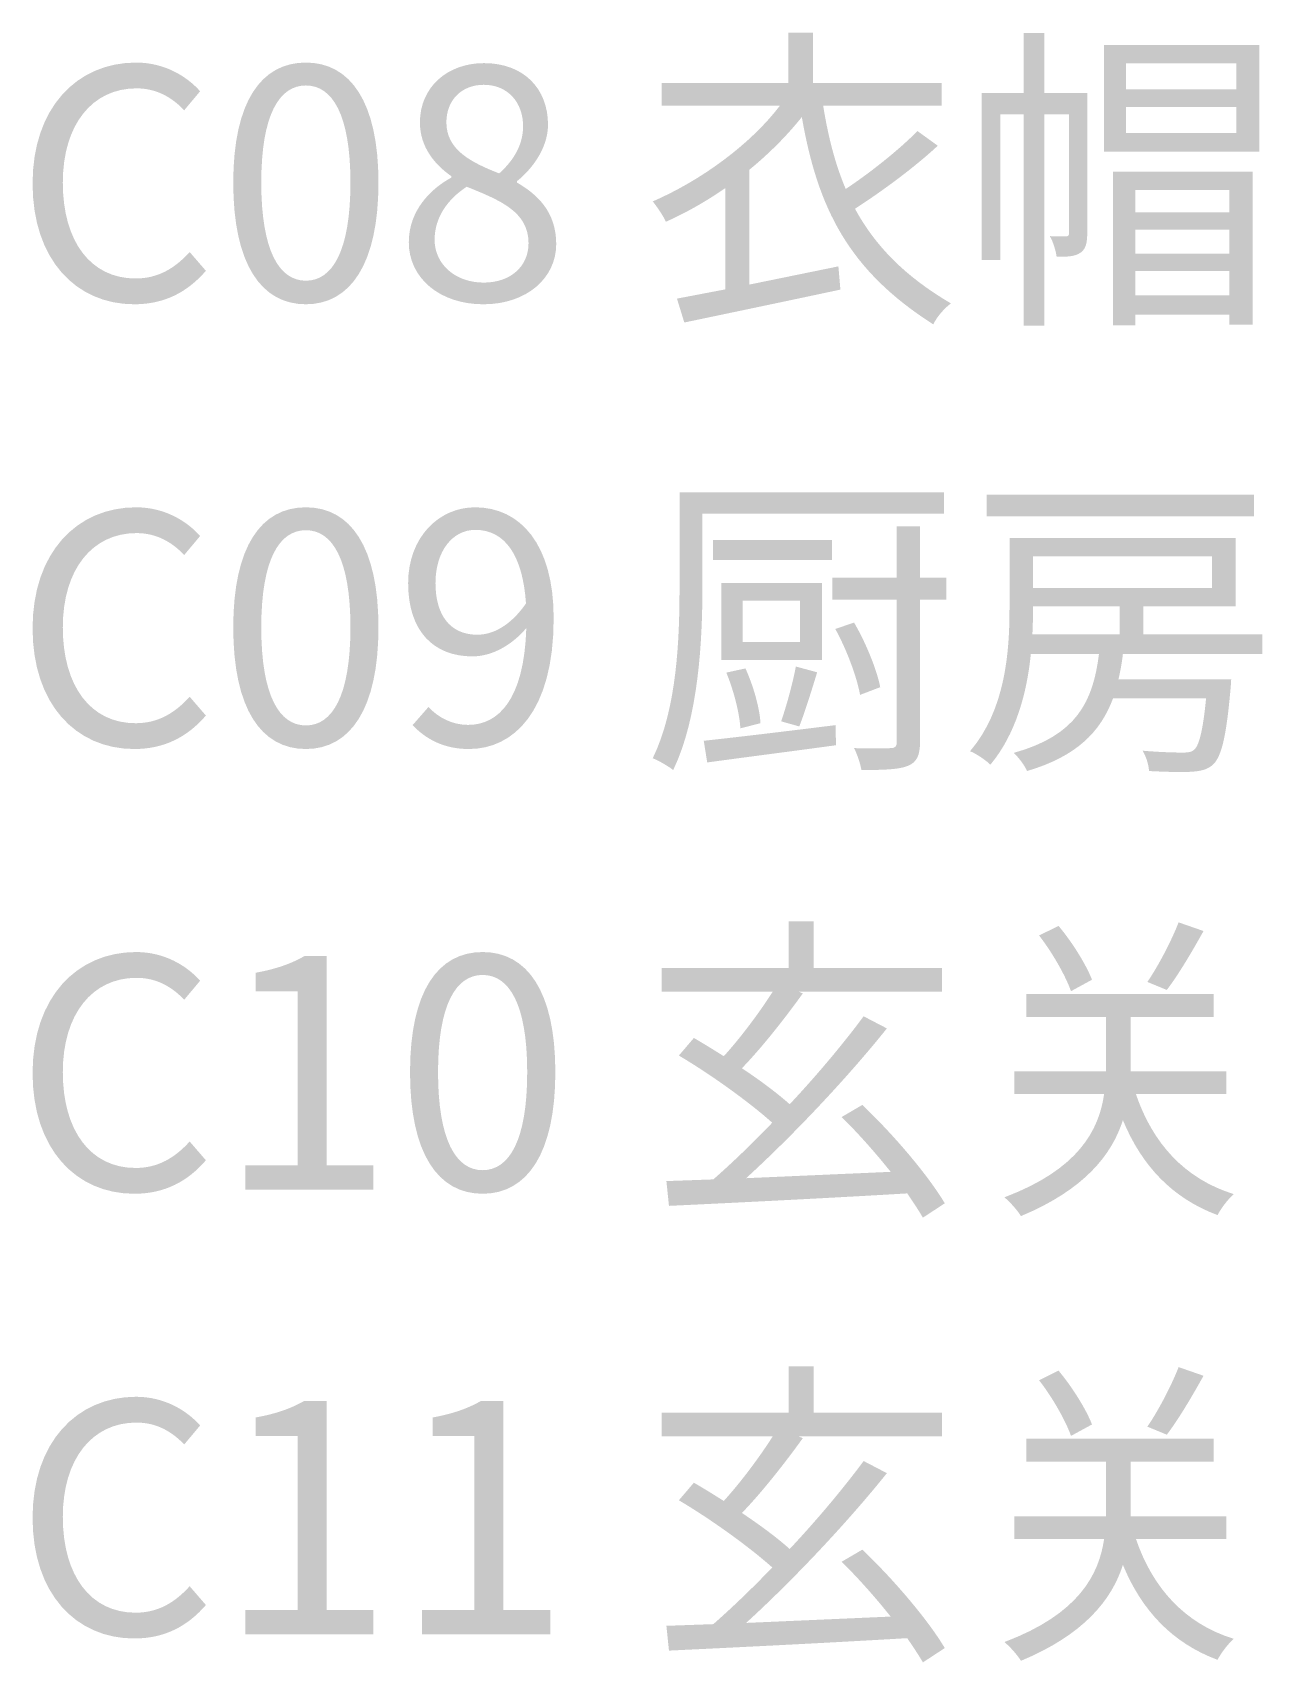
# Model space of a CAD drawing. Header units: millimetres. Extents: x -4600 to 229000, y -4300 to 19460.
# Drawn here: x 98217 to 99323, y 10970 to 12436 of the extents above; entities that cross this region are included whole.
import ezdxf

# ---------------------------------------------------------------- set-up
doc = ezdxf.new("R2010")
doc.units = ezdxf.units.MM
doc.header["$LTSCALE"] = 100
doc.layers.add('A-NOTE', color=7, linetype='Continuous', lineweight=18)

# ---------------------------------------------------------------- blocks, each defined once
blk = doc.blocks.new('A03_SHEET')
at = {"layer": 'A-NOTE'}
h = blk.add_hatch(color=256, dxfattribs=at)
edge = h.paths.add_edge_path()
edge.add_line((18896.5, 12435.7), (18896.5, 12390.4))
edge.add_line((18896.5, 12390.4), (18782.4, 12390.4))
edge.add_line((18782.4, 12390.4), (18782.4, 12369.8))
edge.add_line((18782.4, 12369.8), (18888.7, 12369.8))
edge.add_spline(control_points=[(18888.7, 12369.8), (18862.7, 12335.7), (18819.1, 12303.3), (18774.4, 12283.8)], knot_values=[0, 0, 0, 0, 1, 1, 1, 1], degree=3, periodic=0)
edge.add_spline(control_points=[(18774.4, 12283.8), (18777.9, 12279.5), (18783.9, 12270.9), (18786.2, 12265.5)], knot_values=[0, 0, 0, 0, 1, 1, 1, 1], degree=3, periodic=0)
edge.add_spline(control_points=[(18786.2, 12265.5), (18804.8, 12273.8), (18822.8, 12284.1), (18839.7, 12295.8)], knot_values=[0, 0, 0, 0, 1, 1, 1, 1], degree=3, periodic=0)
edge.add_line((18839.7, 12295.8), (18839.7, 12204.7))
edge.add_line((18839.7, 12204.7), (18796.2, 12196.4))
edge.add_line((18796.2, 12196.4), (18802.8, 12174.9))
edge.add_spline(control_points=[(18802.8, 12174.9), (18840, 12182.7), (18893.6, 12193.9), (18943.2, 12204.5)], knot_values=[0, 0, 0, 0, 1, 1, 1, 1], degree=3, periodic=0)
edge.add_line((18943.2, 12204.5), (18941.4, 12225.4))
edge.add_line((18941.4, 12225.4), (18861.2, 12209))
edge.add_line((18861.2, 12209), (18861.2, 12312.2))
edge.add_spline(control_points=[(18861.2, 12312.2), (18879, 12326.8), (18895, 12342.8), (18908.5, 12359.7)], knot_values=[0, 0, 0, 0, 1, 1, 1, 1], degree=3, periodic=0)
edge.add_spline(control_points=[(18908.5, 12359.7), (18922.8, 12277.8), (18950.3, 12221.9), (19026.8, 12173.2)], knot_values=[0, 0, 0, 0, 1, 1, 1, 1], degree=3, periodic=0)
edge.add_spline(control_points=[(19026.8, 12173.2), (19029.7, 12179.8), (19036.8, 12187.8), (19042.6, 12192.1)], knot_values=[0, 0, 0, 0, 1, 1, 1, 1], degree=3, periodic=0)
edge.add_spline(control_points=[(19042.6, 12192.1), (19001, 12216.5), (18974.4, 12244), (18956.3, 12277.2)], knot_values=[0, 0, 0, 0, 1, 1, 1, 1], degree=3, periodic=0)
edge.add_spline(control_points=[(18956.3, 12277.2), (18979.8, 12292.4), (19009.3, 12313.9), (19030.8, 12333.9)], knot_values=[0, 0, 0, 0, 1, 1, 1, 1], degree=3, periodic=0)
edge.add_line((19030.8, 12333.9), (19012.5, 12347.1))
edge.add_spline(control_points=[(19012.5, 12347.1), (18996.2, 12330.5), (18970.4, 12309.9), (18948, 12295)], knot_values=[0, 0, 0, 0, 1, 1, 1, 1], degree=3, periodic=0)
edge.add_spline(control_points=[(18948, 12295), (18938.6, 12317), (18932.3, 12341.7), (18927.7, 12369.8)], knot_values=[0, 0, 0, 0, 1, 1, 1, 1], degree=3, periodic=0)
edge.add_line((18927.7, 12369.8), (19034.3, 12369.8))
edge.add_line((19034.3, 12369.8), (19034.3, 12390.4))
edge.add_line((19034.3, 12390.4), (18918.5, 12390.4))
edge.add_line((18918.5, 12390.4), (18918.5, 12435.7))
edge.add_line((18918.5, 12435.7), (18896.5, 12435.7))
h = blk.add_hatch(color=256, dxfattribs=at)
edge = h.paths.add_edge_path()
edge.add_line((19070.4, 12381.2), (19070.4, 12231.1))
edge.add_line((19070.4, 12231.1), (19087, 12231.1))
edge.add_line((19087, 12231.1), (19087, 12362))
edge.add_line((19087, 12362), (19107.9, 12362))
edge.add_line((19107.9, 12362), (19107.9, 12172.1))
edge.add_line((19107.9, 12172.1), (19126.5, 12172.1))
edge.add_line((19126.5, 12172.1), (19126.5, 12362))
edge.add_line((19126.5, 12362), (19148.9, 12362))
edge.add_line((19148.9, 12362), (19148.9, 12255.5))
edge.add_spline(control_points=[(19148.9, 12255.5), (19148.9, 12253.2), (19148.3, 12252.6), (19146.3, 12252.3)], knot_values=[0, 0, 0, 0, 1, 1, 1, 1], degree=3, periodic=0)
edge.add_spline(control_points=[(19146.3, 12252.3), (19144, 12252.3), (19138.8, 12252.3), (19131.7, 12252.6)], knot_values=[0, 0, 0, 0, 1, 1, 1, 1], degree=3, periodic=0)
edge.add_spline(control_points=[(19131.7, 12252.6), (19134.5, 12247.4), (19137.1, 12239.1), (19137.7, 12234)], knot_values=[0, 0, 0, 0, 1, 1, 1, 1], degree=3, periodic=0)
edge.add_spline(control_points=[(19137.7, 12234), (19147.4, 12234), (19154, 12234.2), (19159.2, 12237.7)], knot_values=[0, 0, 0, 0, 1, 1, 1, 1], degree=3, periodic=0)
edge.add_spline(control_points=[(19159.2, 12237.7), (19164.1, 12241.1), (19165.2, 12247.1), (19165.2, 12254.9)], knot_values=[0, 0, 0, 0, 1, 1, 1, 1], degree=3, periodic=0)
edge.add_line((19165.2, 12254.9), (19165.2, 12381.2))
edge.add_line((19165.2, 12381.2), (19126.5, 12381.2))
edge.add_line((19126.5, 12381.2), (19126.5, 12435.4))
edge.add_line((19126.5, 12435.4), (19107.9, 12435.4))
edge.add_line((19107.9, 12435.4), (19107.9, 12381.2))
edge.add_line((19107.9, 12381.2), (19070.4, 12381.2))
h = blk.add_hatch(color=256, dxfattribs=at)
h.paths.add_polyline_path([(19180.4, 12424.5), (19180.4, 12328.5), (19319.9, 12328.5), (19319.9, 12424.5), (19180.4, 12424.5)])
h.paths.add_polyline_path([(19200.2, 12407.9), (19299.3, 12407.9), (19299.3, 12384.7), (19200.2, 12384.7), (19200.2, 12407.9)], flags=0)
h.paths.add_polyline_path([(19200.2, 12368.6), (19299.3, 12368.6), (19299.3, 12345.4), (19200.2, 12345.4), (19200.2, 12368.6)], flags=0)
h = blk.add_hatch(color=256, dxfattribs=at)
edge = h.paths.add_edge_path()
edge.add_spline(control_points=[(18308, 12191.3), (18335.2, 12191.3), (18355.9, 12202.2), (18372.5, 12221.4)], knot_values=[0, 0, 0, 0, 1, 1, 1, 1], degree=3, periodic=0)
edge.add_line((18372.5, 12221.4), (18357.9, 12238.3))
edge.add_spline(control_points=[(18357.9, 12238.3), (18344.4, 12223.4), (18329.2, 12214.5), (18309.2, 12214.5), (18269, 12214.5), (18243.8, 12247.7), (18243.8, 12300.7), (18243.8, 12353.1), (18270.5, 12385.5), (18310, 12385.5), (18328.1, 12385.5), (18341.8, 12377.5), (18353, 12365.8)], knot_values=[0, 0, 0, 0, 1, 1, 1, 2, 2, 2, 3, 3, 3, 4, 4, 4, 4], degree=3, periodic=0)
edge.add_line((18353, 12365.8), (18367.3, 12382.9))
edge.add_spline(control_points=[(18367.3, 12382.9), (18355.3, 12396.4), (18335.2, 12408.7), (18309.7, 12408.7), (18256.4, 12408.7), (18216.6, 12367.8), (18216.6, 12299.9), (18216.6, 12231.7), (18255.6, 12191.3), (18308, 12191.3)], knot_values=[0, 0, 0, 0, 1, 1, 1, 2, 2, 2, 3, 3, 3, 3], degree=3, periodic=0)
h = blk.add_hatch(color=256, dxfattribs=at)
edge = h.paths.add_edge_path()
edge.add_spline(control_points=[(18462.4, 12191.3), (18502.3, 12191.3), (18527.7, 12227.4), (18527.7, 12300.7), (18527.7, 12373.5), (18502.3, 12408.7), (18462.4, 12408.7), (18422.3, 12408.7), (18397.1, 12373.5), (18397.1, 12300.7), (18397.1, 12227.4), (18422.3, 12191.3), (18462.4, 12191.3)], knot_values=[0, 0, 0, 0, 1, 1, 1, 2, 2, 2, 3, 3, 3, 4, 4, 4, 4], degree=3, periodic=0)
edge = h.paths.add_edge_path(flags=0)
edge.add_spline(control_points=[(18462.4, 12212.5), (18438.6, 12212.5), (18422.3, 12239.1), (18422.3, 12300.7), (18422.3, 12362), (18438.6, 12388.1), (18462.4, 12388.1), (18486.2, 12388.1), (18502.5, 12362), (18502.5, 12300.7), (18502.5, 12239.1), (18486.2, 12212.5), (18462.4, 12212.5)], knot_values=[0, 0, 0, 0, 1, 1, 1, 2, 2, 2, 3, 3, 3, 4, 4, 4, 4], degree=3, periodic=0)
h = blk.add_hatch(color=256, dxfattribs=at)
edge = h.paths.add_edge_path()
edge.add_spline(control_points=[(18622, 12191.3), (18661.3, 12191.3), (18687.6, 12215.1), (18687.6, 12245.4), (18687.6, 12274.4), (18670.7, 12290.1), (18652.4, 12300.7)], knot_values=[0, 0, 0, 0, 1, 1, 1, 2, 2, 2, 2], degree=3, periodic=0)
edge.add_line((18652.4, 12300.7), (18652.4, 12302.1))
edge.add_spline(control_points=[(18652.4, 12302.1), (18664.7, 12311.9), (18680.2, 12330.8), (18680.2, 12352.9), (18680.2, 12385.2), (18658.4, 12408.2), (18622.6, 12408.2), (18589.9, 12408.2), (18565, 12386.7), (18565, 12354.9), (18565, 12332.8), (18578.2, 12317), (18593.4, 12306.4)], knot_values=[0, 0, 0, 0, 1, 1, 1, 2, 2, 2, 3, 3, 3, 4, 4, 4, 4], degree=3, periodic=0)
edge.add_line((18593.4, 12306.4), (18593.4, 12305.3))
edge.add_spline(control_points=[(18593.4, 12305.3), (18574.2, 12295), (18555, 12275.2), (18555, 12247.1), (18555, 12214.8), (18583, 12191.3), (18622, 12191.3)], knot_values=[0, 0, 0, 0, 1, 1, 1, 2, 2, 2, 2], degree=3, periodic=0)
edge = h.paths.add_edge_path(flags=0)
edge.add_spline(control_points=[(18622.3, 12210.8), (18597.1, 12210.8), (18578.2, 12227.1), (18578.2, 12249.4), (18578.2, 12269.5), (18590.2, 12286.1), (18607.1, 12297)], knot_values=[0, 0, 0, 0, 1, 1, 1, 2, 2, 2, 2], degree=3, periodic=0)
edge.add_spline(control_points=[(18607.1, 12297), (18636.9, 12285), (18662.7, 12274.6), (18662.7, 12246.3), (18662.7, 12225.4), (18646.6, 12210.8), (18622.3, 12210.8)], knot_values=[0, 0, 0, 0, 1, 1, 1, 2, 2, 2, 2], degree=3, periodic=0)
edge = h.paths.add_edge_path(flags=0)
edge.add_spline(control_points=[(18636.3, 12309), (18611.4, 12318.8), (18588.8, 12329.9), (18588.8, 12354.9), (18588.8, 12375.2), (18602.8, 12388.7), (18622.3, 12388.7), (18644.6, 12388.7), (18657.8, 12372.3), (18657.8, 12351.4), (18657.8, 12336), (18650.4, 12321.6), (18636.3, 12309)], knot_values=[0, 0, 0, 0, 1, 1, 1, 2, 2, 2, 3, 3, 3, 4, 4, 4, 4], degree=3, periodic=0)
h = blk.add_hatch(color=256, dxfattribs=at)
h.paths.add_polyline_path([(19188.4, 12310.5), (19188.4, 12172.4), (19208.5, 12172.4), (19208.5, 12182.1), (19293, 12182.1), (19293, 12172.9), (19313.9, 12172.9), (19313.9, 12310.5), (19188.4, 12310.5)])
h.paths.add_polyline_path([(19208.5, 12221.1), (19293, 12221.1), (19293, 12199.3), (19208.5, 12199.3), (19208.5, 12221.1)], flags=0)
h.paths.add_polyline_path([(19208.5, 12258.3), (19293, 12258.3), (19293, 12236.8), (19208.5, 12236.8), (19208.5, 12258.3)], flags=0)
h.paths.add_polyline_path([(19208.5, 12274.1), (19208.5, 12294.1), (19293, 12294.1), (19293, 12274.1), (19208.5, 12274.1)], flags=0)
h = blk.add_hatch(color=256, dxfattribs=at)
edge = h.paths.add_edge_path()
edge.add_line((18798.5, 12022.2), (18798.5, 11937.1))
edge.add_spline(control_points=[(18798.5, 11937.1), (18798.5, 11891.8), (18796.5, 11828.2), (18774.4, 11783)], knot_values=[0, 0, 0, 0, 1, 1, 1, 1], degree=3, periodic=0)
edge.add_spline(control_points=[(18774.4, 11783), (18779.6, 11781), (18789, 11775.5), (18792.8, 11772.4)], knot_values=[0, 0, 0, 0, 1, 1, 1, 1], degree=3, periodic=0)
edge.add_spline(control_points=[(18792.8, 11772.4), (18815.7, 11819.6), (18819.1, 11889.5), (18819.1, 11937.1)], knot_values=[0, 0, 0, 0, 1, 1, 1, 1], degree=3, periodic=0)
edge.add_line((18819.1, 11937.1), (18819.1, 12003))
edge.add_line((18819.1, 12003), (19036.3, 12003))
edge.add_line((19036.3, 12003), (19036.3, 12022.2))
edge.add_line((19036.3, 12022.2), (18798.5, 12022.2))
edge = h.paths.add_edge_path(flags=0)
edge.add_line((18993.9, 11991.5), (18993.9, 11945.4))
edge.add_line((18993.9, 11945.4), (18936, 11945.4))
edge.add_line((18936, 11945.4), (18936, 11925.6))
edge.add_line((18936, 11925.6), (18993.9, 11925.6))
edge.add_line((18993.9, 11925.6), (18993.9, 11797.6))
edge.add_spline(control_points=[(18993.9, 11797.6), (18993.9, 11793.6), (18992.7, 11792.1), (18988.4, 11792.1)], knot_values=[0, 0, 0, 0, 1, 1, 1, 1], degree=3, periodic=0)
edge.add_spline(control_points=[(18988.4, 11792.1), (18984.1, 11791.8), (18970.4, 11791.8), (18955.5, 11792.1)], knot_values=[0, 0, 0, 0, 1, 1, 1, 1], degree=3, periodic=0)
edge.add_spline(control_points=[(18955.5, 11792.1), (18958.3, 11786.7), (18961.2, 11777.8), (18962.1, 11772.4)], knot_values=[0, 0, 0, 0, 1, 1, 1, 1], degree=3, periodic=0)
edge.add_spline(control_points=[(18962.1, 11772.4), (18982.7, 11772.4), (18995.9, 11772.9), (19003.9, 11776.1)], knot_values=[0, 0, 0, 0, 1, 1, 1, 1], degree=3, periodic=0)
edge.add_spline(control_points=[(19003.9, 11776.1), (19011.9, 11779.5), (19014.8, 11785.3), (19014.8, 11797.6)], knot_values=[0, 0, 0, 0, 1, 1, 1, 1], degree=3, periodic=0)
edge.add_line((19014.8, 11797.6), (19014.8, 11925.6))
edge.add_line((19014.8, 11925.6), (19038.6, 11925.6))
edge.add_line((19038.6, 11925.6), (19038.6, 11945.4))
edge.add_line((19038.6, 11945.4), (19014.8, 11945.4))
edge.add_line((19014.8, 11945.4), (19014.8, 11991.5))
edge.add_line((19014.8, 11991.5), (18993.9, 11991.5))
edge = h.paths.add_edge_path(flags=0)
edge.add_spline(control_points=[(18938.6, 11899.3), (18948.9, 11880.7), (18958.1, 11855.7), (18960.9, 11840)], knot_values=[0, 0, 0, 0, 1, 1, 1, 1], degree=3, periodic=0)
edge.add_line((18960.9, 11840), (18979, 11846.9))
edge.add_spline(control_points=[(18979, 11846.9), (18976.1, 11862.3), (18966.1, 11887), (18955.5, 11905)], knot_values=[0, 0, 0, 0, 1, 1, 1, 1], degree=3, periodic=0)
edge.add_line((18955.5, 11905), (18938.6, 11899.3))
h.paths.add_polyline_path([(18836, 11940.5), (18836, 11871.5), (18926.5, 11871.5), (18926.5, 11940.5), (18836, 11940.5)], flags=0)
h.paths.add_polyline_path([(18855.2, 11924.8), (18906.8, 11924.8), (18906.8, 11887.5), (18855.2, 11887.5), (18855.2, 11924.8)], flags=0)
edge = h.paths.add_edge_path(flags=0)
edge.add_line((18820.3, 11798.7), (18823.4, 11779.2))
edge.add_spline(control_points=[(18823.4, 11779.2), (18854.4, 11783.5), (18897.6, 11789), (18939.2, 11794.7)], knot_values=[0, 0, 0, 0, 1, 1, 1, 1], degree=3, periodic=0)
edge.add_line((18939.2, 11794.7), (18938.9, 11812.8))
edge.add_spline(control_points=[(18938.9, 11812.8), (18895, 11807.3), (18849.8, 11801.9), (18820.3, 11798.7)], knot_values=[0, 0, 0, 0, 1, 1, 1, 1], degree=3, periodic=0)
h.paths.add_polyline_path([(18828.6, 11979.2), (18828.6, 11961.2), (18935.7, 11961.2), (18935.7, 11979.2), (18828.6, 11979.2)], flags=0)
edge = h.paths.add_edge_path(flags=0)
edge.add_spline(control_points=[(18903.1, 11865.5), (18900.5, 11850.9), (18894.5, 11829.4), (18889.9, 11816.2)], knot_values=[0, 0, 0, 0, 1, 1, 1, 1], degree=3, periodic=0)
edge.add_line((18889.9, 11816.2), (18906.2, 11811.6))
edge.add_spline(control_points=[(18906.2, 11811.6), (18911.1, 11823.9), (18917.1, 11843.4), (18922.3, 11860.3)], knot_values=[0, 0, 0, 0, 1, 1, 1, 1], degree=3, periodic=0)
edge.add_line((18922.3, 11860.3), (18903.1, 11865.5))
edge = h.paths.add_edge_path(flags=0)
edge.add_spline(control_points=[(18840.6, 11860), (18847.2, 11844), (18852.6, 11823.1), (18853.2, 11809.9)], knot_values=[0, 0, 0, 0, 1, 1, 1, 1], degree=3, periodic=0)
edge.add_line((18853.2, 11809.9), (18871.3, 11814.5))
edge.add_spline(control_points=[(18871.3, 11814.5), (18870.7, 11827.7), (18865, 11848), (18857.8, 11863.8)], knot_values=[0, 0, 0, 0, 1, 1, 1, 1], degree=3, periodic=0)
edge.add_line((18857.8, 11863.8), (18840.6, 11860))
blk.add_hatch(color=256, dxfattribs=at).paths.add_polyline_path([(19074.7, 12020.2), (19074.7, 12000.7), (19315.3, 12000.7), (19315.3, 12020.2), (19074.7, 12020.2)])
h = blk.add_hatch(color=256, dxfattribs=at)
edge = h.paths.add_edge_path()
edge.add_spline(control_points=[(18308, 11791.3), (18335.2, 11791.3), (18355.9, 11802.2), (18372.5, 11821.4)], knot_values=[0, 0, 0, 0, 1, 1, 1, 1], degree=3, periodic=0)
edge.add_line((18372.5, 11821.4), (18357.9, 11838.3))
edge.add_spline(control_points=[(18357.9, 11838.3), (18344.4, 11823.4), (18329.2, 11814.5), (18309.2, 11814.5), (18269, 11814.5), (18243.8, 11847.7), (18243.8, 11900.7), (18243.8, 11953.1), (18270.5, 11985.5), (18310, 11985.5), (18328.1, 11985.5), (18341.8, 11977.5), (18353, 11965.8)], knot_values=[0, 0, 0, 0, 1, 1, 1, 2, 2, 2, 3, 3, 3, 4, 4, 4, 4], degree=3, periodic=0)
edge.add_line((18353, 11965.8), (18367.3, 11982.9))
edge.add_spline(control_points=[(18367.3, 11982.9), (18355.3, 11996.4), (18335.2, 12008.7), (18309.7, 12008.7), (18256.4, 12008.7), (18216.6, 11967.8), (18216.6, 11899.9), (18216.6, 11831.7), (18255.6, 11791.3), (18308, 11791.3)], knot_values=[0, 0, 0, 0, 1, 1, 1, 2, 2, 2, 3, 3, 3, 3], degree=3, periodic=0)
h = blk.add_hatch(color=256, dxfattribs=at)
edge = h.paths.add_edge_path()
edge.add_spline(control_points=[(18462.4, 11791.3), (18502.3, 11791.3), (18527.7, 11827.4), (18527.7, 11900.7), (18527.7, 11973.5), (18502.3, 12008.7), (18462.4, 12008.7), (18422.3, 12008.7), (18397.1, 11973.5), (18397.1, 11900.7), (18397.1, 11827.4), (18422.3, 11791.3), (18462.4, 11791.3)], knot_values=[0, 0, 0, 0, 1, 1, 1, 2, 2, 2, 3, 3, 3, 4, 4, 4, 4], degree=3, periodic=0)
edge = h.paths.add_edge_path(flags=0)
edge.add_spline(control_points=[(18462.4, 11812.5), (18438.6, 11812.5), (18422.3, 11839.1), (18422.3, 11900.7), (18422.3, 11962), (18438.6, 11988.1), (18462.4, 11988.1), (18486.2, 11988.1), (18502.5, 11962), (18502.5, 11900.7), (18502.5, 11839.1), (18486.2, 11812.5), (18462.4, 11812.5)], knot_values=[0, 0, 0, 0, 1, 1, 1, 2, 2, 2, 3, 3, 3, 4, 4, 4, 4], degree=3, periodic=0)
h = blk.add_hatch(color=256, dxfattribs=at)
edge = h.paths.add_edge_path()
edge.add_spline(control_points=[(18609.1, 11791.3), (18648.4, 11791.3), (18685.3, 11823.9), (18685.3, 11909), (18685.3, 11975.8), (18655, 12008.7), (18614.6, 12008.7), (18581.9, 12008.7), (18554.4, 11981.5), (18554.4, 11940.5), (18554.4, 11897.3), (18577.3, 11874.6), (18612.3, 11874.6), (18629.7, 11874.6), (18647.8, 11884.7), (18660.7, 11900.1)], knot_values=[0, 0, 0, 0, 1, 1, 1, 2, 2, 2, 3, 3, 3, 4, 4, 4, 5, 5, 5, 5], degree=3, periodic=0)
edge.add_spline(control_points=[(18660.7, 11900.1), (18658.7, 11835.1), (18635.2, 11813), (18608.3, 11813), (18594.5, 11813), (18581.9, 11819.1), (18572.7, 11829.1)], knot_values=[0, 0, 0, 0, 1, 1, 1, 2, 2, 2, 2], degree=3, periodic=0)
edge.add_line((18572.7, 11829.1), (18558.4, 11812.8))
edge.add_spline(control_points=[(18558.4, 11812.8), (18570.2, 11800.4), (18586.2, 11791.3), (18609.1, 11791.3)], knot_values=[0, 0, 0, 0, 1, 1, 1, 1], degree=3, periodic=0)
edge = h.paths.add_edge_path(flags=0)
edge.add_spline(control_points=[(18660.4, 11922.2), (18646.4, 11902.1), (18630.6, 11894.1), (18616.6, 11894.1), (18591.6, 11894.1), (18579, 11912.5), (18579, 11940.5), (18579, 11969.5), (18594.5, 11988.4), (18614.8, 11988.4), (18641.5, 11988.4), (18657.5, 11965.5), (18660.4, 11922.2)], knot_values=[0, 0, 0, 0, 1, 1, 1, 2, 2, 2, 3, 3, 3, 4, 4, 4, 4], degree=3, periodic=0)
h = blk.add_hatch(color=256, dxfattribs=at)
edge = h.paths.add_edge_path()
edge.add_line((19095.3, 11981.2), (19095.3, 11917.3))
edge.add_spline(control_points=[(19095.3, 11917.3), (19095.3, 11878.7), (19091.6, 11826.5), (19059.8, 11789.3)], knot_values=[0, 0, 0, 0, 1, 1, 1, 1], degree=3, periodic=0)
edge.add_spline(control_points=[(19059.8, 11789.3), (19065.2, 11787.3), (19074.4, 11781), (19078.1, 11777.2)], knot_values=[0, 0, 0, 0, 1, 1, 1, 1], degree=3, periodic=0)
edge.add_spline(control_points=[(19078.1, 11777.2), (19101.3, 11805), (19111.1, 11842.6), (19114.5, 11876.9)], knot_values=[0, 0, 0, 0, 1, 1, 1, 1], degree=3, periodic=0)
edge.add_line((19114.5, 11876.9), (19175.8, 11876.9))
edge.add_spline(control_points=[(19175.8, 11876.9), (19170.4, 11834.2), (19156, 11803.6), (19099, 11787.8)], knot_values=[0, 0, 0, 0, 1, 1, 1, 1], degree=3, periodic=0)
edge.add_spline(control_points=[(19099, 11787.8), (19103.3, 11784.1), (19109, 11776.4), (19111.1, 11771.5)], knot_values=[0, 0, 0, 0, 1, 1, 1, 1], degree=3, periodic=0)
edge.add_spline(control_points=[(19111.1, 11771.5), (19155.7, 11784.7), (19177.2, 11806.7), (19188.4, 11836.8)], knot_values=[0, 0, 0, 0, 1, 1, 1, 1], degree=3, periodic=0)
edge.add_line((19188.4, 11836.8), (19272.1, 11836.8))
edge.add_spline(control_points=[(19272.1, 11836.8), (19269.2, 11807.3), (19265.8, 11794.7), (19261.5, 11790.7)], knot_values=[0, 0, 0, 0, 1, 1, 1, 1], degree=3, periodic=0)
edge.add_spline(control_points=[(19261.5, 11790.7), (19258.9, 11788.4), (19256, 11788.1), (19250.9, 11788.1), (19245.4, 11788.1), (19230.5, 11788.4), (19215, 11789.8)], knot_values=[0, 0, 0, 0, 1, 1, 1, 2, 2, 2, 2], degree=3, periodic=0)
edge.add_spline(control_points=[(19215, 11789.8), (19218.2, 11784.7), (19220.5, 11777), (19220.8, 11771.5)], knot_values=[0, 0, 0, 0, 1, 1, 1, 1], degree=3, periodic=0)
edge.add_spline(control_points=[(19220.8, 11771.5), (19236.8, 11770.6), (19252.3, 11770.4), (19259.7, 11770.9), (19268, 11771.5), (19273.8, 11772.9), (19278.9, 11777.8)], knot_values=[0, 0, 0, 0, 1, 1, 1, 2, 2, 2, 2], degree=3, periodic=0)
edge.add_spline(control_points=[(19278.9, 11777.8), (19286.1, 11785.3), (19290.4, 11803), (19294.1, 11845.4)], knot_values=[0, 0, 0, 0, 1, 1, 1, 1], degree=3, periodic=0)
edge.add_spline(control_points=[(19294.1, 11845.4), (19294.4, 11848), (19294.7, 11854), (19294.7, 11854)], knot_values=[0, 0, 0, 0, 1, 1, 1, 1], degree=3, periodic=0)
edge.add_line((19294.7, 11854), (19193.3, 11854))
edge.add_spline(control_points=[(19193.3, 11854), (19195, 11861.2), (19196.4, 11868.9), (19197.3, 11876.9)], knot_values=[0, 0, 0, 0, 1, 1, 1, 1], degree=3, periodic=0)
edge.add_line((19197.3, 11876.9), (19322.8, 11876.9))
edge.add_line((19322.8, 11876.9), (19322.8, 11894.4))
edge.add_line((19322.8, 11894.4), (19215.6, 11894.4))
edge.add_line((19215.6, 11894.4), (19215.6, 11919.6))
edge.add_line((19215.6, 11919.6), (19298.7, 11919.6))
edge.add_line((19298.7, 11919.6), (19298.7, 11981.2))
edge.add_line((19298.7, 11981.2), (19095.3, 11981.2))
h.paths.add_polyline_path([(19116.5, 11964.6), (19277.5, 11964.6), (19277.5, 11936.2), (19116.5, 11936.2), (19116.5, 11964.6)], flags=0)
edge = h.paths.add_edge_path(flags=0)
edge.add_line((19116.5, 11919.6), (19194.4, 11919.6))
edge.add_line((19194.4, 11919.6), (19194.4, 11894.4))
edge.add_line((19194.4, 11894.4), (19115.9, 11894.4))
edge.add_spline(control_points=[(19115.9, 11894.4), (19116.2, 11902.4), (19116.5, 11909.9), (19116.5, 11917)], knot_values=[0, 0, 0, 0, 1, 1, 1, 1], degree=3, periodic=0)
edge.add_line((19116.5, 11917), (19116.5, 11919.6))
h = blk.add_hatch(color=256, dxfattribs=at)
edge = h.paths.add_edge_path()
edge.add_spline(control_points=[(18797.9, 11515.6), (18826, 11499), (18860.4, 11474.4), (18881.9, 11455.2)], knot_values=[0, 0, 0, 0, 1, 1, 1, 1], degree=3, periodic=0)
edge.add_spline(control_points=[(18881.9, 11455.2), (18863.8, 11436.3), (18845.5, 11418.8), (18828.9, 11404.2)], knot_values=[0, 0, 0, 0, 1, 1, 1, 1], degree=3, periodic=0)
edge.add_line((18828.9, 11404.2), (18786.7, 11402.7))
edge.add_line((18786.7, 11402.7), (18789, 11380.4))
edge.add_spline(control_points=[(18789, 11380.4), (18843.8, 11383), (18925.4, 11387), (19003.3, 11391.6)], knot_values=[0, 0, 0, 0, 1, 1, 1, 1], degree=3, periodic=0)
edge.add_spline(control_points=[(19003.3, 11391.6), (19008.8, 11383.5), (19013.6, 11376.4), (19017.4, 11369.8)], knot_values=[0, 0, 0, 0, 1, 1, 1, 1], degree=3, periodic=0)
edge.add_line((19017.4, 11369.8), (19037.1, 11382.7))
edge.add_spline(control_points=[(19037.1, 11382.7), (19022.5, 11407.3), (18991.6, 11444), (18962.9, 11471.2)], knot_values=[0, 0, 0, 0, 1, 1, 1, 1], degree=3, periodic=0)
edge.add_line((18962.9, 11471.2), (18944.3, 11460.3))
edge.add_spline(control_points=[(18944.3, 11460.3), (18958.9, 11446), (18974.7, 11428.2), (18988.4, 11411)], knot_values=[0, 0, 0, 0, 1, 1, 1, 1], degree=3, periodic=0)
edge.add_line((18988.4, 11411), (18858.4, 11405.3))
edge.add_spline(control_points=[(18858.4, 11405.3), (18900.2, 11443.4), (18949.5, 11495.6), (18985, 11540)], knot_values=[0, 0, 0, 0, 1, 1, 1, 1], degree=3, periodic=0)
edge.add_line((18985, 11540), (18964.1, 11550.9))
edge.add_spline(control_points=[(18964.1, 11550.9), (18946, 11526.5), (18922.5, 11498.4), (18897.6, 11471.8)], knot_values=[0, 0, 0, 0, 1, 1, 1, 1], degree=3, periodic=0)
edge.add_spline(control_points=[(18897.6, 11471.8), (18886.4, 11481.8), (18871, 11493.3), (18854.6, 11504.2)], knot_values=[0, 0, 0, 0, 1, 1, 1, 1], degree=3, periodic=0)
edge.add_spline(control_points=[(18854.6, 11504.2), (18872.4, 11522.5), (18893.3, 11549.1), (18909.4, 11571.5)], knot_values=[0, 0, 0, 0, 1, 1, 1, 1], degree=3, periodic=0)
edge.add_line((18909.4, 11571.5), (18905.3, 11573.2))
edge.add_line((18905.3, 11573.2), (19034.6, 11573.2))
edge.add_line((19034.6, 11573.2), (19034.6, 11594.4))
edge.add_line((19034.6, 11594.4), (18919.1, 11594.4))
edge.add_line((18919.1, 11594.4), (18919.1, 11636.2))
edge.add_line((18919.1, 11636.2), (18896.8, 11636.2))
edge.add_line((18896.8, 11636.2), (18896.8, 11594.4))
edge.add_line((18896.8, 11594.4), (18782.4, 11594.4))
edge.add_line((18782.4, 11594.4), (18782.4, 11573.2))
edge.add_line((18782.4, 11573.2), (18882.4, 11573.2))
edge.add_spline(control_points=[(18882.4, 11573.2), (18870.4, 11554.3), (18853.5, 11531.7), (18838.3, 11515)], knot_values=[0, 0, 0, 0, 1, 1, 1, 1], degree=3, periodic=0)
edge.add_spline(control_points=[(18838.3, 11515), (18829.1, 11520.8), (18820, 11526.5), (18811.4, 11531.4)], knot_values=[0, 0, 0, 0, 1, 1, 1, 1], degree=3, periodic=0)
edge.add_line((18811.4, 11531.4), (18797.9, 11515.6))
h = blk.add_hatch(color=256, dxfattribs=at)
edge = h.paths.add_edge_path()
edge.add_spline(control_points=[(19121.9, 11623.6), (19133.7, 11608.4), (19145.7, 11587.5), (19150.6, 11573.5)], knot_values=[0, 0, 0, 0, 1, 1, 1, 1], degree=3, periodic=0)
edge.add_line((19150.6, 11573.5), (19169.5, 11583.8))
edge.add_spline(control_points=[(19169.5, 11583.8), (19164.3, 11597.3), (19151.7, 11617.6), (19139.4, 11632.2)], knot_values=[0, 0, 0, 0, 1, 1, 1, 1], degree=3, periodic=0)
edge.add_line((19139.4, 11632.2), (19121.9, 11623.6))
h = blk.add_hatch(color=256, dxfattribs=at)
edge = h.paths.add_edge_path()
edge.add_spline(control_points=[(19247.4, 11635.4), (19241.1, 11619), (19229.1, 11596.1), (19219.3, 11581.8)], knot_values=[0, 0, 0, 0, 1, 1, 1, 1], degree=3, periodic=0)
edge.add_line((19219.3, 11581.8), (19236.8, 11574.6))
edge.add_spline(control_points=[(19236.8, 11574.6), (19247.1, 11588.1), (19259.5, 11609), (19269.8, 11627.6)], knot_values=[0, 0, 0, 0, 1, 1, 1, 1], degree=3, periodic=0)
edge.add_line((19269.8, 11627.6), (19247.4, 11635.4))
h = blk.add_hatch(color=256, dxfattribs=at)
edge = h.paths.add_edge_path()
edge.add_spline(control_points=[(18308, 11391.3), (18335.2, 11391.3), (18355.9, 11402.2), (18372.5, 11421.4)], knot_values=[0, 0, 0, 0, 1, 1, 1, 1], degree=3, periodic=0)
edge.add_line((18372.5, 11421.4), (18357.9, 11438.3))
edge.add_spline(control_points=[(18357.9, 11438.3), (18344.4, 11423.4), (18329.2, 11414.5), (18309.2, 11414.5), (18269, 11414.5), (18243.8, 11447.7), (18243.8, 11500.7), (18243.8, 11553.1), (18270.5, 11585.5), (18310, 11585.5), (18328.1, 11585.5), (18341.8, 11577.5), (18353, 11565.8)], knot_values=[0, 0, 0, 0, 1, 1, 1, 2, 2, 2, 3, 3, 3, 4, 4, 4, 4], degree=3, periodic=0)
edge.add_line((18353, 11565.8), (18367.3, 11582.9))
edge.add_spline(control_points=[(18367.3, 11582.9), (18355.3, 11596.4), (18335.2, 11608.7), (18309.7, 11608.7), (18256.4, 11608.7), (18216.6, 11567.8), (18216.6, 11499.9), (18216.6, 11431.7), (18255.6, 11391.3), (18308, 11391.3)], knot_values=[0, 0, 0, 0, 1, 1, 1, 2, 2, 2, 3, 3, 3, 3], degree=3, periodic=0)
h = blk.add_hatch(color=256, dxfattribs=at)
edge = h.paths.add_edge_path()
edge.add_line((18408, 11395), (18523.2, 11395))
edge.add_line((18523.2, 11395), (18523.2, 11416.8))
edge.add_line((18523.2, 11416.8), (18481.1, 11416.8))
edge.add_line((18481.1, 11416.8), (18481.1, 11605))
edge.add_line((18481.1, 11605), (18461, 11605))
edge.add_spline(control_points=[(18461, 11605), (18449.5, 11598.4), (18436.1, 11593.5), (18417.4, 11590.1)], knot_values=[0, 0, 0, 0, 1, 1, 1, 1], degree=3, periodic=0)
edge.add_line((18417.4, 11590.1), (18417.4, 11573.5))
edge.add_line((18417.4, 11573.5), (18455, 11573.5))
edge.add_line((18455, 11573.5), (18455, 11416.8))
edge.add_line((18455, 11416.8), (18408, 11416.8))
edge.add_line((18408, 11416.8), (18408, 11395))
h = blk.add_hatch(color=256, dxfattribs=at)
edge = h.paths.add_edge_path()
edge.add_spline(control_points=[(18621.4, 11391.3), (18661.3, 11391.3), (18686.8, 11427.4), (18686.8, 11500.7), (18686.8, 11573.5), (18661.3, 11608.7), (18621.4, 11608.7), (18581.3, 11608.7), (18556.1, 11573.5), (18556.1, 11500.7), (18556.1, 11427.4), (18581.3, 11391.3), (18621.4, 11391.3)], knot_values=[0, 0, 0, 0, 1, 1, 1, 2, 2, 2, 3, 3, 3, 4, 4, 4, 4], degree=3, periodic=0)
edge = h.paths.add_edge_path(flags=0)
edge.add_spline(control_points=[(18621.4, 11412.5), (18597.7, 11412.5), (18581.3, 11439.1), (18581.3, 11500.7), (18581.3, 11562), (18597.7, 11588.1), (18621.4, 11588.1), (18645.2, 11588.1), (18661.5, 11562), (18661.5, 11500.7), (18661.5, 11439.1), (18645.2, 11412.5), (18621.4, 11412.5)], knot_values=[0, 0, 0, 0, 1, 1, 1, 2, 2, 2, 3, 3, 3, 4, 4, 4, 4], degree=3, periodic=0)
h = blk.add_hatch(color=256, dxfattribs=at)
edge = h.paths.add_edge_path()
edge.add_line((19099.6, 11501.3), (19099.6, 11480.9))
edge.add_line((19099.6, 11480.9), (19180.4, 11480.9))
edge.add_spline(control_points=[(19180.4, 11480.9), (19175.8, 11448.9), (19157.7, 11413.3), (19090.7, 11388.1)], knot_values=[0, 0, 0, 0, 1, 1, 1, 1], degree=3, periodic=0)
edge.add_spline(control_points=[(19090.7, 11388.1), (19095.9, 11383.8), (19102.7, 11376.1), (19105.6, 11371.2)], knot_values=[0, 0, 0, 0, 1, 1, 1, 1], degree=3, periodic=0)
edge.add_spline(control_points=[(19105.6, 11371.2), (19162.6, 11395), (19187.3, 11426.2), (19197.3, 11457.5)], knot_values=[0, 0, 0, 0, 1, 1, 1, 1], degree=3, periodic=0)
edge.add_spline(control_points=[(19197.3, 11457.5), (19214.2, 11416.5), (19241.7, 11387.3), (19282.4, 11372.1)], knot_values=[0, 0, 0, 0, 1, 1, 1, 1], degree=3, periodic=0)
edge.add_spline(control_points=[(19282.4, 11372.1), (19285.5, 11378.1), (19291.8, 11386.4), (19297, 11391)], knot_values=[0, 0, 0, 0, 1, 1, 1, 1], degree=3, periodic=0)
edge.add_spline(control_points=[(19297, 11391), (19252.6, 11404.7), (19223.9, 11437.1), (19209, 11480.9)], knot_values=[0, 0, 0, 0, 1, 1, 1, 1], degree=3, periodic=0)
edge.add_line((19209, 11480.9), (19290.4, 11480.9))
edge.add_line((19290.4, 11480.9), (19290.4, 11501.3))
edge.add_line((19290.4, 11501.3), (19204.2, 11501.3))
edge.add_line((19204.2, 11501.3), (19204.2, 11506.4))
edge.add_line((19204.2, 11506.4), (19204.2, 11550.3))
edge.add_line((19204.2, 11550.3), (19278.9, 11550.3))
edge.add_line((19278.9, 11550.3), (19278.9, 11570.9))
edge.add_line((19278.9, 11570.9), (19110.5, 11570.9))
edge.add_line((19110.5, 11570.9), (19110.5, 11550.3))
edge.add_line((19110.5, 11550.3), (19182.1, 11550.3))
edge.add_line((19182.1, 11550.3), (19182.1, 11506.7))
edge.add_line((19182.1, 11506.7), (19182.1, 11501.3))
edge.add_line((19182.1, 11501.3), (19099.6, 11501.3))
h = blk.add_hatch(color=256, dxfattribs=at)
edge = h.paths.add_edge_path()
edge.add_spline(control_points=[(18797.9, 11115.6), (18826, 11099), (18860.4, 11074.4), (18881.9, 11055.2)], knot_values=[0, 0, 0, 0, 1, 1, 1, 1], degree=3, periodic=0)
edge.add_spline(control_points=[(18881.9, 11055.2), (18863.8, 11036.3), (18845.5, 11018.8), (18828.9, 11004.2)], knot_values=[0, 0, 0, 0, 1, 1, 1, 1], degree=3, periodic=0)
edge.add_line((18828.9, 11004.2), (18786.7, 11002.7))
edge.add_line((18786.7, 11002.7), (18789, 10980.4))
edge.add_spline(control_points=[(18789, 10980.4), (18843.8, 10983), (18925.4, 10987), (19003.3, 10991.6)], knot_values=[0, 0, 0, 0, 1, 1, 1, 1], degree=3, periodic=0)
edge.add_spline(control_points=[(19003.3, 10991.6), (19008.8, 10983.5), (19013.6, 10976.4), (19017.4, 10969.8)], knot_values=[0, 0, 0, 0, 1, 1, 1, 1], degree=3, periodic=0)
edge.add_line((19017.4, 10969.8), (19037.1, 10982.7))
edge.add_spline(control_points=[(19037.1, 10982.7), (19022.5, 11007.3), (18991.6, 11044), (18962.9, 11071.2)], knot_values=[0, 0, 0, 0, 1, 1, 1, 1], degree=3, periodic=0)
edge.add_line((18962.9, 11071.2), (18944.3, 11060.3))
edge.add_spline(control_points=[(18944.3, 11060.3), (18958.9, 11046), (18974.7, 11028.2), (18988.4, 11011)], knot_values=[0, 0, 0, 0, 1, 1, 1, 1], degree=3, periodic=0)
edge.add_line((18988.4, 11011), (18858.4, 11005.3))
edge.add_spline(control_points=[(18858.4, 11005.3), (18900.2, 11043.4), (18949.5, 11095.6), (18985, 11140)], knot_values=[0, 0, 0, 0, 1, 1, 1, 1], degree=3, periodic=0)
edge.add_line((18985, 11140), (18964.1, 11150.9))
edge.add_spline(control_points=[(18964.1, 11150.9), (18946, 11126.5), (18922.5, 11098.4), (18897.6, 11071.8)], knot_values=[0, 0, 0, 0, 1, 1, 1, 1], degree=3, periodic=0)
edge.add_spline(control_points=[(18897.6, 11071.8), (18886.4, 11081.8), (18871, 11093.3), (18854.6, 11104.2)], knot_values=[0, 0, 0, 0, 1, 1, 1, 1], degree=3, periodic=0)
edge.add_spline(control_points=[(18854.6, 11104.2), (18872.4, 11122.5), (18893.3, 11149.1), (18909.4, 11171.5)], knot_values=[0, 0, 0, 0, 1, 1, 1, 1], degree=3, periodic=0)
edge.add_line((18909.4, 11171.5), (18905.3, 11173.2))
edge.add_line((18905.3, 11173.2), (19034.6, 11173.2))
edge.add_line((19034.6, 11173.2), (19034.6, 11194.4))
edge.add_line((19034.6, 11194.4), (18919.1, 11194.4))
edge.add_line((18919.1, 11194.4), (18919.1, 11236.2))
edge.add_line((18919.1, 11236.2), (18896.8, 11236.2))
edge.add_line((18896.8, 11236.2), (18896.8, 11194.4))
edge.add_line((18896.8, 11194.4), (18782.4, 11194.4))
edge.add_line((18782.4, 11194.4), (18782.4, 11173.2))
edge.add_line((18782.4, 11173.2), (18882.4, 11173.2))
edge.add_spline(control_points=[(18882.4, 11173.2), (18870.4, 11154.3), (18853.5, 11131.7), (18838.3, 11115)], knot_values=[0, 0, 0, 0, 1, 1, 1, 1], degree=3, periodic=0)
edge.add_spline(control_points=[(18838.3, 11115), (18829.1, 11120.8), (18820, 11126.5), (18811.4, 11131.4)], knot_values=[0, 0, 0, 0, 1, 1, 1, 1], degree=3, periodic=0)
edge.add_line((18811.4, 11131.4), (18797.9, 11115.6))
h = blk.add_hatch(color=256, dxfattribs=at)
edge = h.paths.add_edge_path()
edge.add_spline(control_points=[(19121.9, 11223.6), (19133.7, 11208.4), (19145.7, 11187.5), (19150.6, 11173.5)], knot_values=[0, 0, 0, 0, 1, 1, 1, 1], degree=3, periodic=0)
edge.add_line((19150.6, 11173.5), (19169.5, 11183.8))
edge.add_spline(control_points=[(19169.5, 11183.8), (19164.3, 11197.3), (19151.7, 11217.6), (19139.4, 11232.2)], knot_values=[0, 0, 0, 0, 1, 1, 1, 1], degree=3, periodic=0)
edge.add_line((19139.4, 11232.2), (19121.9, 11223.6))
h = blk.add_hatch(color=256, dxfattribs=at)
edge = h.paths.add_edge_path()
edge.add_spline(control_points=[(19247.4, 11235.4), (19241.1, 11219), (19229.1, 11196.1), (19219.3, 11181.8)], knot_values=[0, 0, 0, 0, 1, 1, 1, 1], degree=3, periodic=0)
edge.add_line((19219.3, 11181.8), (19236.8, 11174.6))
edge.add_spline(control_points=[(19236.8, 11174.6), (19247.1, 11188.1), (19259.5, 11209), (19269.8, 11227.6)], knot_values=[0, 0, 0, 0, 1, 1, 1, 1], degree=3, periodic=0)
edge.add_line((19269.8, 11227.6), (19247.4, 11235.4))
h = blk.add_hatch(color=256, dxfattribs=at)
edge = h.paths.add_edge_path()
edge.add_spline(control_points=[(18308, 10991.3), (18335.2, 10991.3), (18355.9, 11002.2), (18372.5, 11021.4)], knot_values=[0, 0, 0, 0, 1, 1, 1, 1], degree=3, periodic=0)
edge.add_line((18372.5, 11021.4), (18357.9, 11038.3))
edge.add_spline(control_points=[(18357.9, 11038.3), (18344.4, 11023.4), (18329.2, 11014.5), (18309.2, 11014.5), (18269, 11014.5), (18243.8, 11047.7), (18243.8, 11100.7), (18243.8, 11153.1), (18270.5, 11185.5), (18310, 11185.5), (18328.1, 11185.5), (18341.8, 11177.5), (18353, 11165.8)], knot_values=[0, 0, 0, 0, 1, 1, 1, 2, 2, 2, 3, 3, 3, 4, 4, 4, 4], degree=3, periodic=0)
edge.add_line((18353, 11165.8), (18367.3, 11182.9))
edge.add_spline(control_points=[(18367.3, 11182.9), (18355.3, 11196.4), (18335.2, 11208.7), (18309.7, 11208.7), (18256.4, 11208.7), (18216.6, 11167.8), (18216.6, 11099.9), (18216.6, 11031.7), (18255.6, 10991.3), (18308, 10991.3)], knot_values=[0, 0, 0, 0, 1, 1, 1, 2, 2, 2, 3, 3, 3, 3], degree=3, periodic=0)
h = blk.add_hatch(color=256, dxfattribs=at)
edge = h.paths.add_edge_path()
edge.add_line((18408, 10995), (18523.2, 10995))
edge.add_line((18523.2, 10995), (18523.2, 11016.8))
edge.add_line((18523.2, 11016.8), (18481.1, 11016.8))
edge.add_line((18481.1, 11016.8), (18481.1, 11205))
edge.add_line((18481.1, 11205), (18461, 11205))
edge.add_spline(control_points=[(18461, 11205), (18449.5, 11198.4), (18436.1, 11193.5), (18417.4, 11190.1)], knot_values=[0, 0, 0, 0, 1, 1, 1, 1], degree=3, periodic=0)
edge.add_line((18417.4, 11190.1), (18417.4, 11173.5))
edge.add_line((18417.4, 11173.5), (18455, 11173.5))
edge.add_line((18455, 11173.5), (18455, 11016.8))
edge.add_line((18455, 11016.8), (18408, 11016.8))
edge.add_line((18408, 11016.8), (18408, 10995))
h = blk.add_hatch(color=256, dxfattribs=at)
edge = h.paths.add_edge_path()
edge.add_line((18567, 10995), (18682.2, 10995))
edge.add_line((18682.2, 10995), (18682.2, 11016.8))
edge.add_line((18682.2, 11016.8), (18640.1, 11016.8))
edge.add_line((18640.1, 11016.8), (18640.1, 11205))
edge.add_line((18640.1, 11205), (18620, 11205))
edge.add_spline(control_points=[(18620, 11205), (18608.5, 11198.4), (18595.1, 11193.5), (18576.5, 11190.1)], knot_values=[0, 0, 0, 0, 1, 1, 1, 1], degree=3, periodic=0)
edge.add_line((18576.5, 11190.1), (18576.5, 11173.5))
edge.add_line((18576.5, 11173.5), (18614, 11173.5))
edge.add_line((18614, 11173.5), (18614, 11016.8))
edge.add_line((18614, 11016.8), (18567, 11016.8))
edge.add_line((18567, 11016.8), (18567, 10995))
h = blk.add_hatch(color=256, dxfattribs=at)
edge = h.paths.add_edge_path()
edge.add_line((19099.6, 11101.3), (19099.6, 11080.9))
edge.add_line((19099.6, 11080.9), (19180.4, 11080.9))
edge.add_spline(control_points=[(19180.4, 11080.9), (19175.8, 11048.9), (19157.7, 11013.3), (19090.7, 10988.1)], knot_values=[0, 0, 0, 0, 1, 1, 1, 1], degree=3, periodic=0)
edge.add_spline(control_points=[(19090.7, 10988.1), (19095.9, 10983.8), (19102.7, 10976.1), (19105.6, 10971.2)], knot_values=[0, 0, 0, 0, 1, 1, 1, 1], degree=3, periodic=0)
edge.add_spline(control_points=[(19105.6, 10971.2), (19162.6, 10995), (19187.3, 11026.2), (19197.3, 11057.5)], knot_values=[0, 0, 0, 0, 1, 1, 1, 1], degree=3, periodic=0)
edge.add_spline(control_points=[(19197.3, 11057.5), (19214.2, 11016.5), (19241.7, 10987.3), (19282.4, 10972.1)], knot_values=[0, 0, 0, 0, 1, 1, 1, 1], degree=3, periodic=0)
edge.add_spline(control_points=[(19282.4, 10972.1), (19285.5, 10978.1), (19291.8, 10986.4), (19297, 10991)], knot_values=[0, 0, 0, 0, 1, 1, 1, 1], degree=3, periodic=0)
edge.add_spline(control_points=[(19297, 10991), (19252.6, 11004.7), (19223.9, 11037.1), (19209, 11080.9)], knot_values=[0, 0, 0, 0, 1, 1, 1, 1], degree=3, periodic=0)
edge.add_line((19209, 11080.9), (19290.4, 11080.9))
edge.add_line((19290.4, 11080.9), (19290.4, 11101.3))
edge.add_line((19290.4, 11101.3), (19204.2, 11101.3))
edge.add_line((19204.2, 11101.3), (19204.2, 11106.4))
edge.add_line((19204.2, 11106.4), (19204.2, 11150.3))
edge.add_line((19204.2, 11150.3), (19278.9, 11150.3))
edge.add_line((19278.9, 11150.3), (19278.9, 11170.9))
edge.add_line((19278.9, 11170.9), (19110.5, 11170.9))
edge.add_line((19110.5, 11170.9), (19110.5, 11150.3))
edge.add_line((19110.5, 11150.3), (19182.1, 11150.3))
edge.add_line((19182.1, 11150.3), (19182.1, 11106.7))
edge.add_line((19182.1, 11106.7), (19182.1, 11101.3))
edge.add_line((19182.1, 11101.3), (19099.6, 11101.3))

msp = doc.modelspace()

# ---------------------------------------------------------------- block references
msp.add_blockref('A03_SHEET', (80000, 0))

doc.saveas('drawing.dxf')
